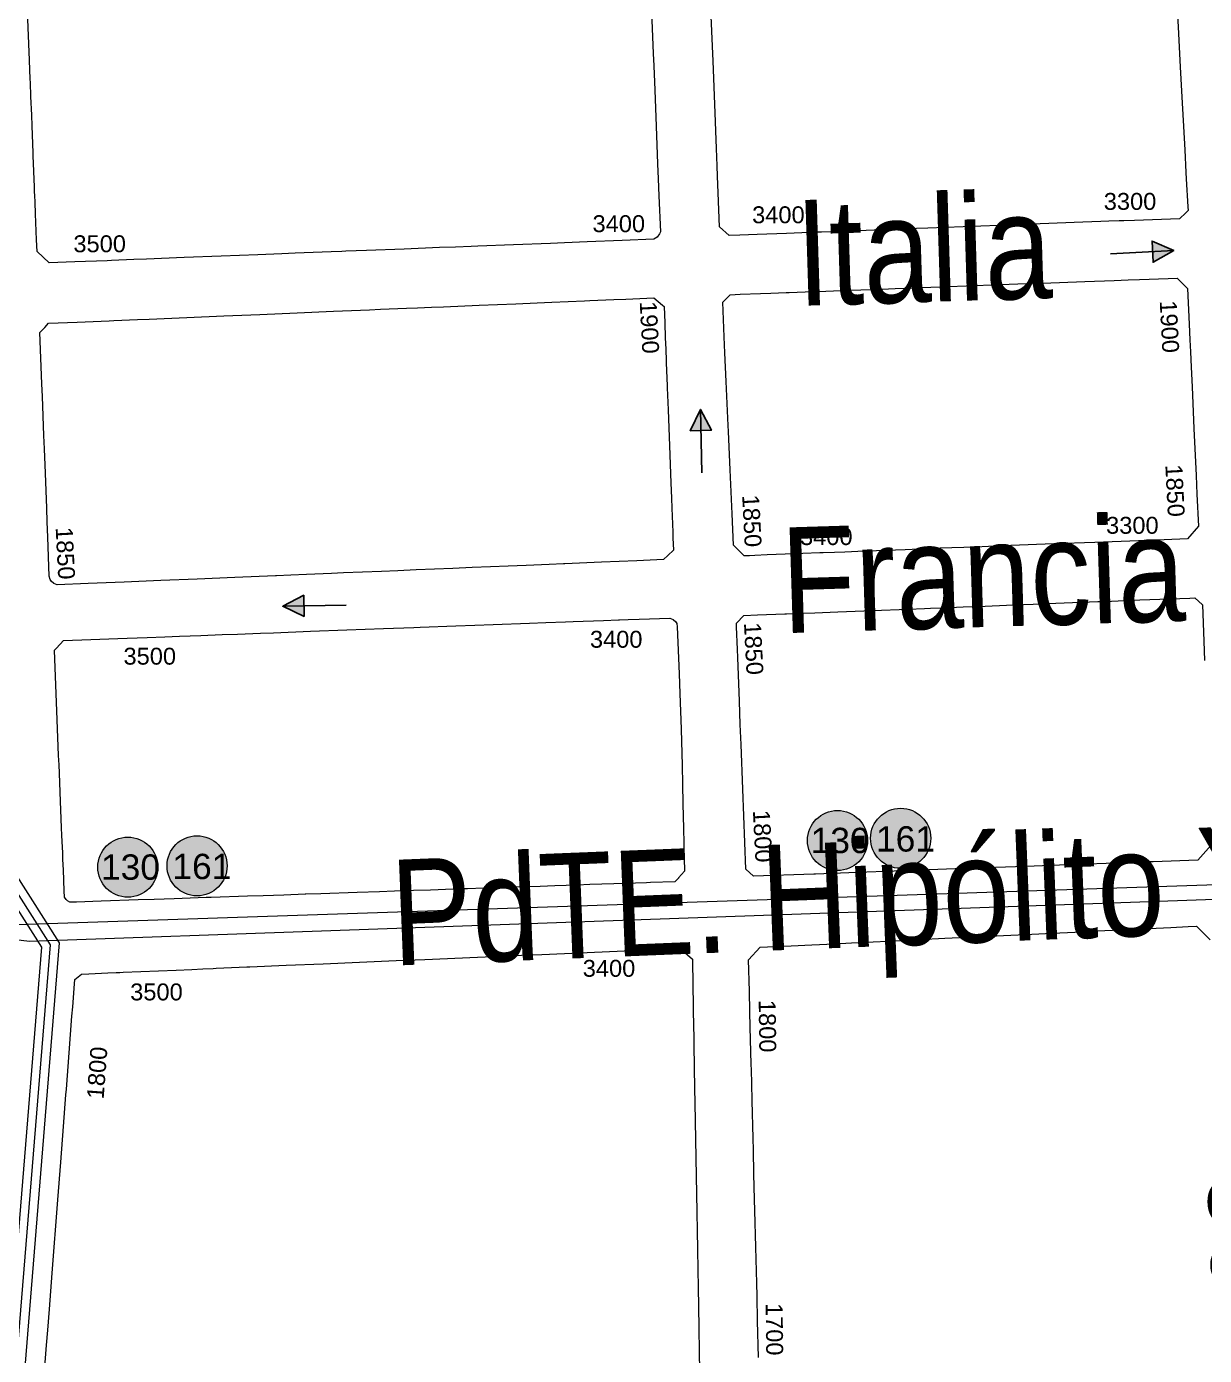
# Model space of a CAD drawing. Header units: millimetres. Extents: x 11558 to 23675, y 49449 to 61482.
# Drawn here: x 17084 to 17362.6, y 55278.3 to 55592.7 of the extents above; entities that cross this region are included whole.
import ezdxf

# ---------------------------------------------------------------- set-up
doc = ezdxf.new("R2010")
doc.units = ezdxf.units.MM
for name, color, linetype in [('0. plano base - nombres calles', 22, 'Continuous'), ('0. Plano Base - PLANO', 254, 'Continuous'), ('0. Plano base - sentido calles', 253, 'Continuous'), ('7. puesta en valor CC la lucila', 212, 'Continuous'), ('numeración', 7, 'Continuous')]:
    doc.layers.add(name, color=color, linetype=linetype)
for name, color, linetype, true_color in [('Linea 130 REGRESO', 7, 'Continuous', 0x7a5c00), ('Linea 161 ida', 7, 'Continuous', 0xd16b6b), ('Linea 314 IDA', 7, 'Continuous', 0x141414), ('Linea 41 Munro', 7, 'Continuous', 0xa3a300), ('Linea 93 IDA', 7, 'Continuous', 0x0f8a48)]:
    doc.layers.add(name, color=color, linetype=linetype, true_color=true_color)
doc.layers.get('7. puesta en valor CC la lucila').off()
doc.styles.get("Standard").update_dxf_attribs({"font": 'arial.ttf'})

# ---------------------------------------------------------------- blocks, each defined once
blk = doc.blocks.new('MANZANAS')
at = {"layer": '0. Plano Base - PLANO', "color": 0, "linetype": 'Continuous', "lineweight": 5}
for points in [[(5636927.9, 6178487.03), (5636929.88, 6178483.68), (5636934.75, 6178475.42), (5636939.77, 6178466.93), (5636944.73, 6178458.52), (5636947.43, 6178453.94), (5636948.21, 6178452.63), (5636951.6, 6178446.88), (5636952.02, 6178446.18), (5636951.8, 6178445.44), (5636951.11, 6178443.51), (5636941.87, 6178438.26), (5636939.69, 6178437.02), (5636938.68, 6178436.45), (5636936.57, 6178435.25), (5636934.95, 6178434.33), (5636931.2, 6178432.2), (5636922.45, 6178427.23), (5636913.87, 6178422.36), (5636899.32, 6178414.09), (5636894.63, 6178411.42), (5636885.06, 6178405.99), (5636877.44, 6178401.66), (5636876.31, 6178401.01), (5636873.41, 6178399.37), (5636870.26, 6178397.58), (5636864.18, 6178394.13), (5636860.62, 6178392.1), (5636858.42, 6178390.85), (5636855.46, 6178391.63), (5636851.46, 6178398.63), (5636849.49, 6178402.09), (5636848.3, 6178404.17), (5636846.28, 6178407.72), (5636841.04, 6178416.9), (5636836.03, 6178425.69), (5636830.72, 6178434.98)], [(5636815.61, 6178433.11), (5636819.71, 6178425.93), (5636822.65, 6178420.78), (5636824.09, 6178418.25), (5636826.95, 6178413.25), (5636831.16, 6178405.88), (5636835.59, 6178398.12), (5636837.35, 6178395.03), (5636839.35, 6178391.53), (5636843.58, 6178384.13), (5636843.64, 6178383.65), (5636843.5, 6178382.69), (5636843.03, 6178381.85), (5636836.5, 6178378.13), (5636829.34, 6178374.05), (5636824.63, 6178371.36), (5636821.75, 6178369.72), (5636814.18, 6178365.4), (5636806.8, 6178361.2), (5636805.49, 6178360.45), (5636802.21, 6178358.58), (5636798.94, 6178356.72), (5636791.69, 6178352.58), (5636783.93, 6178348.16), (5636779.7, 6178345.75), (5636778.85, 6178345.26), (5636776.65, 6178344), (5636769.29, 6178339.81), (5636766.51, 6178338.22), (5636761.6, 6178335.42), (5636754.04, 6178331.11), (5636746.4, 6178326.76), (5636738.65, 6178322.34), (5636736.06, 6178320.86), (5636731.46, 6178318.24), (5636730.56, 6178317.72), (5636723.92, 6178313.94), (5636718.67, 6178310.94), (5636714.87, 6178312.04), (5636713.5, 6178314.43), (5636710.47, 6178319.74), (5636710.31, 6178320.02), (5636709.24, 6178321.9), (5636708.96, 6178322.39), (5636708.89, 6178322.51), (5636708.49, 6178323.22), (5636707.66, 6178324.67), (5636707.3, 6178325.29), (5636703.66, 6178331.67), (5636703.28, 6178332.34), (5636700.14, 6178337.85), (5636698.89, 6178340.04), (5636696.68, 6178343.91), (5636695.03, 6178346.8), (5636694.65, 6178347.47), (5636692.43, 6178351.37), (5636686.68, 6178361.43)], [(5637026.17, 6178315.39), (5637024.94, 6178310.79), (5637015.77, 6178305.6), (5637014.92, 6178305.12), (5637006.06, 6178300.1), (5636998.23, 6178295.66), (5636989.45, 6178290.68), (5636975.02, 6178282.5), (5636964.25, 6178276.4), (5636953.08, 6178270.07), (5636946.23, 6178266.19), (5636945.89, 6178265.99), (5636933.46, 6178258.95), (5636931.05, 6178259.59), (5636921.66, 6178276.1), (5636916.47, 6178285.25), (5636914.12, 6178289.37), (5636911.39, 6178294.17), (5636906.27, 6178303.19), (5636905.33, 6178304.84), (5636902.67, 6178309.51), (5636902.23, 6178310.28), (5636902.94, 6178312.65), (5636905.77, 6178314.26), (5636911.38, 6178317.46), (5636911.77, 6178317.68), (5636913.89, 6178318.89), (5636915.09, 6178319.58), (5636917.56, 6178320.99), (5636922.31, 6178323.69), (5636929.44, 6178327.76), (5636936.73, 6178331.92), (5636940.13, 6178333.86), (5636941.39, 6178334.58), (5636944.06, 6178336.1), (5636948.1, 6178338.4), (5636951.17, 6178340.15), (5636958.43, 6178344.29), (5636964.5, 6178347.76), (5636967.13, 6178349.26), (5636975.77, 6178354.19), (5636977.19, 6178355), (5636979.94, 6178356.57), (5636984.4, 6178359.11), (5636986.48, 6178360.3), (5636994.69, 6178364.98), (5636995.72, 6178365.57), (5636998.09, 6178364.97), (5637002.35, 6178357.45), (5637004.61, 6178353.45)], [(5636987.01, 6178158.45), (5636982.82, 6178166.06), (5636980.02, 6178171.14), (5636978.5, 6178173.88), (5636974.41, 6178181.29), (5636970.19, 6178188.94), (5636968.94, 6178191.22), (5636966.02, 6178196.51), (5636963.3, 6178201.44), (5636961.92, 6178203.93), (5636957.65, 6178211.68), (5636955.69, 6178215.22), (5636954.16, 6178218), (5636953.49, 6178219.22), (5636949.23, 6178226.93), (5636947.44, 6178230.18), (5636945.11, 6178234.4), (5636941.55, 6178240.85), (5636942.59, 6178244.78), (5636947.17, 6178247.44), (5636948.95, 6178248.48), (5636953.17, 6178250.94), (5636957.81, 6178253.64), (5636961.26, 6178255.66), (5636964.12, 6178257.32), (5636965.73, 6178258.26), (5636968.64, 6178259.95), (5636969.51, 6178260.46), (5636973.26, 6178262.64), (5636975.14, 6178263.74), (5636980.37, 6178266.79), (5636987.94, 6178271.2), (5636995.39, 6178275.54), (5637002.45, 6178279.65), (5637006.98, 6178282.29), (5637010.13, 6178284.13), (5637017.71, 6178288.54), (5637026.67, 6178293.76), (5637030.18, 6178295.81), (5637031.86, 6178296.79), (5637036.23, 6178295.44)], [(5636838.21, 6178078.67), (5636836.21, 6178083.38), (5636834.82, 6178086.63), (5636832.85, 6178091.27), (5636829.51, 6178099.13), (5636822.69, 6178115.15), (5636819.2, 6178123.36), (5636815.87, 6178131.18), (5636812.95, 6178138.05), (5636812.41, 6178139.32), (5636809.05, 6178147.22), (5636805.62, 6178155.28), (5636804.78, 6178157.26), (5636802.64, 6178162.3), (5636802.23, 6178163.26), (5636803.06, 6178165.14), (5636804.51, 6178165.98), (5636808.47, 6178168.26), (5636810.13, 6178169.21), (5636810.92, 6178169.66), (5636811.62, 6178170.07), (5636822.44, 6178176.29), (5636825.68, 6178178.15), (5636827.95, 6178179.46), (5636830.03, 6178180.66), (5636830.66, 6178181.02), (5636836.96, 6178184.64), (5636837.61, 6178185.02), (5636845.04, 6178189.29), (5636852.63, 6178193.65), (5636860.12, 6178197.97), (5636867.62, 6178202.28), (5636873.49, 6178205.65), (5636875.08, 6178206.57), (5636882.74, 6178210.98), (5636890.52, 6178215.45), (5636894.82, 6178217.93), (5636897.55, 6178219.49), (5636905.29, 6178223.95), (5636913.02, 6178228.4), (5636920.21, 6178232.53), (5636925.77, 6178235.73), (5636925.85, 6178235.78), (5636925.95, 6178235.84), (5636929.65, 6178234.9), (5636929.88, 6178234.47), (5636937.59, 6178220.25), (5636938.09, 6178219.33), (5636939.75, 6178216.26), (5636941.41, 6178213.2), (5636941.88, 6178212.33), (5636944.24, 6178207.98), (5636945.86, 6178204.98), (5636949.99, 6178197.37), (5636954.12, 6178189.74), (5636958.17, 6178182.27), (5636960.33, 6178178.28), (5636962.33, 6178174.59), (5636964.73, 6178170.17), (5636966.62, 6178166.66), (5636971.2, 6178158.22), (5636973.98, 6178153.09), (5636976.03, 6178149.31)]]:
    blk.add_lwpolyline(points, dxfattribs=at)
for points in [[(5636897.64, 6178325.85), (5636896.55, 6178325.23), (5636893.11, 6178326.3), (5636889.39, 6178332.75), (5636884.19, 6178341.77), (5636879.67, 6178349.61), (5636878.96, 6178350.85), (5636873.75, 6178359.86), (5636870.36, 6178365.75), (5636868.47, 6178369.03), (5636864.35, 6178376.17), (5636865.12, 6178378.56), (5636867.17, 6178379.73), (5636871.34, 6178382.1), (5636873.47, 6178383.3), (5636876.63, 6178385.1), (5636877.26, 6178385.45), (5636882.21, 6178388.26), (5636884.78, 6178389.72), (5636889.45, 6178392.37), (5636891.98, 6178393.81), (5636896.33, 6178396.28), (5636899.07, 6178397.83), (5636906.39, 6178401.99), (5636913.65, 6178406.11), (5636920.72, 6178410.13), (5636924.33, 6178412.18), (5636927.63, 6178414.06), (5636929.43, 6178415.07), (5636938.09, 6178419.99), (5636944.15, 6178423.42), (5636947.03, 6178425.06), (5636949.38, 6178426.4), (5636955.25, 6178429.73), (5636957.12, 6178430.79), (5636958.92, 6178430.21), (5636959.79, 6178429.93), (5636960.44, 6178429.72), (5636964.65, 6178422.45), (5636966.53, 6178419.21), (5636967.96, 6178416.73), (5636969.78, 6178413.58), (5636972.12, 6178409.54), (5636977.05, 6178401.02), (5636982.61, 6178391.42), (5636984.84, 6178387.57), (5636988.64, 6178381.01), (5636988.65, 6178380.98), (5636987.77, 6178377.18), (5636982.94, 6178374.43), (5636977.66, 6178371.42), (5636968.69, 6178366.31), (5636960.25, 6178361.51), (5636951.38, 6178356.46), (5636949.44, 6178355.35), (5636944.13, 6178352.32), (5636936.86, 6178348.19), (5636929.64, 6178344.08), (5636921.74, 6178339.58), (5636921.26, 6178339.3), (5636917.24, 6178337.01), (5636915.15, 6178335.82), (5636912.8, 6178334.48), (5636912.11, 6178334.09), (5636908.62, 6178332.1), (5636904.99, 6178330.04), (5636901.23, 6178327.9), (5636898.7, 6178326.46)], [(5636755.48, 6178244.26), (5636754.63, 6178244.15), (5636753.8, 6178244.36), (5636753.43, 6178244.57), (5636752.84, 6178245.19), (5636748.29, 6178253.21), (5636746.51, 6178256.34), (5636744.89, 6178259.19), (5636740.81, 6178266.35), (5636737.96, 6178271.37), (5636736.38, 6178274.15), (5636731.81, 6178282.17), (5636730.34, 6178284.75), (5636724.32, 6178295.33), (5636724.75, 6178296.92), (5636725.1, 6178298.2), (5636731.02, 6178301.6), (5636737.53, 6178305.33), (5636738.53, 6178305.91), (5636743.37, 6178308.69), (5636745.79, 6178310.07), (5636753.48, 6178314.49), (5636761.08, 6178318.85), (5636768.53, 6178323.13), (5636776.14, 6178327.49), (5636783.62, 6178331.79), (5636791.01, 6178336.03), (5636793.29, 6178337.34), (5636798.64, 6178340.4), (5636800.85, 6178341.68), (5636803.79, 6178343.36), (5636806.22, 6178344.76), (5636813.57, 6178348.98), (5636821.07, 6178353.28), (5636825.47, 6178355.81), (5636828.47, 6178357.53), (5636835.18, 6178361.38), (5636836.29, 6178362.01), (5636841.21, 6178364.84), (5636843.66, 6178366.24), (5636849.44, 6178369.56), (5636852, 6178368.96), (5636852.53, 6178368.83), (5636854.42, 6178365.53), (5636856.17, 6178362.43), (5636857.51, 6178360.09), (5636860.26, 6178355.26), (5636860.69, 6178354.5), (5636862.03, 6178352.15), (5636864.61, 6178347.62), (5636868.85, 6178340.16), (5636873.18, 6178332.55), (5636874.97, 6178329.41), (5636876.13, 6178327.38), (5636878.95, 6178322.41), (5636879.62, 6178321.24), (5636881.06, 6178318.71), (5636880.46, 6178316.96), (5636880.01, 6178315.64), (5636874.56, 6178312.52), (5636867.3, 6178308.35), (5636859.73, 6178304.01), (5636859.47, 6178303.86), (5636856.51, 6178302.16), (5636851.8, 6178299.46), (5636848.1, 6178297.34), (5636844.44, 6178295.24), (5636840.71, 6178293.1), (5636836.73, 6178290.82), (5636829.23, 6178286.52), (5636825.41, 6178284.33), (5636822.05, 6178282.4), (5636814.3, 6178277.95), (5636811.79, 6178276.51), (5636806.71, 6178273.6), (5636803.43, 6178271.72), (5636800.53, 6178270.05), (5636800.28, 6178269.91), (5636791.97, 6178265.15), (5636784.24, 6178260.71), (5636776.79, 6178256.44), (5636769.21, 6178252.09), (5636761.85, 6178247.86)], [(5636794.15, 6178179.72), (5636792.78, 6178178.94), (5636792.1, 6178178.98), (5636791.66, 6178179.1), (5636791.08, 6178179.41), (5636790.32, 6178180.74), (5636787.87, 6178185.02), (5636786.66, 6178187.13), (5636785.87, 6178188.52), (5636784.53, 6178190.85), (5636783.77, 6178192.19), (5636782.93, 6178193.65), (5636778.7, 6178201.03), (5636776.49, 6178204.9), (5636775.5, 6178206.62), (5636774.39, 6178208.55), (5636770.19, 6178215.9), (5636762, 6178230.19), (5636762.19, 6178230.85), (5636762.89, 6178233.24), (5636768.52, 6178236.43), (5636774.08, 6178239.58), (5636775.99, 6178240.67), (5636780.08, 6178242.99), (5636783.7, 6178245.04), (5636786.72, 6178246.76), (5636791.11, 6178249.25), (5636795.55, 6178251.77), (5636798.72, 6178253.57), (5636803.44, 6178256.25), (5636806.07, 6178257.74), (5636813.72, 6178262.08), (5636821.2, 6178266.33), (5636828.75, 6178270.61), (5636835.03, 6178274.17), (5636836.3, 6178274.89), (5636843.62, 6178279.05), (5636847.58, 6178281.3), (5636851.3, 6178283.41), (5636858.79, 6178287.65), (5636862.15, 6178289.56), (5636866.22, 6178291.87), (5636867.8, 6178292.77), (5636874.07, 6178296.33), (5636877.14, 6178298.07), (5636877.34, 6178298.18), (5636879.15, 6178299.21), (5636881.37, 6178300.47), (5636887.75, 6178304.06), (5636888.58, 6178304.17), (5636889.38, 6178303.94), (5636889.73, 6178303.7), (5636890.24, 6178303.03), (5636895.76, 6178293.33), (5636898.04, 6178289.33), (5636902.24, 6178281.95), (5636906.39, 6178274.4), (5636908.48, 6178270.58), (5636910.74, 6178266.46), (5636912.14, 6178263.92), (5636913.53, 6178261.38), (5636915.2, 6178258.34), (5636915.7, 6178257.43), (5636916.94, 6178255.17), (5636918.42, 6178252.48), (5636917.89, 6178250.5), (5636917.86, 6178250.39), (5636917.75, 6178249.98), (5636917.55, 6178249.23), (5636912.49, 6178246.37), (5636911.7, 6178245.93), (5636904.96, 6178242.13), (5636900.03, 6178239.36), (5636897.43, 6178237.89), (5636892.78, 6178235.27), (5636889.76, 6178233.57), (5636882.42, 6178229.44), (5636881.59, 6178228.97), (5636878.11, 6178227.01), (5636874.77, 6178225.13), (5636873.67, 6178224.51), (5636871.83, 6178223.47), (5636867.16, 6178220.84), (5636863.66, 6178218.87), (5636859.72, 6178216.65), (5636856.6, 6178214.89), (5636851.99, 6178212.29), (5636844.55, 6178208.1), (5636841.44, 6178206.35), (5636841.31, 6178206.28), (5636836.88, 6178203.79), (5636832.65, 6178201.4), (5636829.37, 6178199.55), (5636821.93, 6178195.36), (5636820.86, 6178194.76), (5636814.27, 6178191.05), (5636810.14, 6178188.72), (5636806.88, 6178186.89), (5636799.23, 6178182.58)]]:
    blk.add_lwpolyline(points, close=True, dxfattribs=at)
blk = doc.blocks.new('130 vuelta')
at = {"layer": 'Linea 130 REGRESO', "lineweight": 211, "true_color": 0xededed}
h = blk.add_hatch(color=7, dxfattribs=at)
h.dxf.hatch_style = 1
edge = h.paths.add_edge_path()
edge.add_arc((0, 0), 7.11, 0, 360)
at = {"layer": 'Linea 130 REGRESO', "lineweight": 9}
blk.add_circle((0, 0), 7.11, dxfattribs=at)
at = {"layer": 'Linea 130 REGRESO', "lineweight": 211, "insert": (-6.36, 3.02), "char_height": 6, "attachment_point": 1}
blk.add_mtext_dynamic_manual_height_columns('130', width=7.0238, gutter_width=12.5, heights=[0], dxfattribs=at)
blk = doc.blocks.new('161 ida')
at = {"layer": 'Linea 161 ida', "lineweight": 211, "true_color": 0xededed}
h = blk.add_hatch(color=7, dxfattribs=at)
h.dxf.hatch_style = 1
edge = h.paths.add_edge_path()
edge.add_arc((0, 0), 7.11, 0, 360)
at = {"layer": 'Linea 161 ida', "lineweight": 9}
blk.add_circle((0, 0), 7.11, dxfattribs=at)
at = {"layer": 'Linea 161 ida', "lineweight": 15, "insert": (-5.85, 2.85), "char_height": 6, "attachment_point": 1}
blk.add_mtext_dynamic_manual_height_columns('161', width=16.4579, gutter_width=12.5, heights=[0], dxfattribs=at)

msp = doc.modelspace()

# ---------------------------------------------------------------- hatches: boundary and pattern name
at = {"layer": '0. Plano base - sentido calles', "linetype": 'Continuous', "lineweight": 25, "ltscale": 2, "true_color": 0x1a1a1a}
h = msp.add_hatch(color=250, dxfattribs=at)
h.dxf.hatch_style = 1
h.paths.add_polyline_path([(17355.37, 55539.73), (17350.26, 55541.99), (17350.38, 55539.49)])
h.paths.add_polyline_path([(17355.37, 55539.73), (17350.38, 55539.49), (17350.5, 55536.99)])
h = msp.add_hatch(color=250, dxfattribs=at)
h.dxf.hatch_style = 1
h.paths.add_polyline_path([(17243.38, 55502.15), (17241, 55497.09), (17243.5, 55497.15)])
h.paths.add_polyline_path([(17243.38, 55502.15), (17243.5, 55497.15), (17246, 55497.22)])
h = msp.add_hatch(color=250, dxfattribs=at)
h.dxf.hatch_style = 1
h.paths.add_polyline_path([(17144.59, 55455.57), (17149.64, 55453.16), (17149.59, 55455.66)])
h.paths.add_polyline_path([(17144.59, 55455.57), (17149.59, 55455.66), (17149.55, 55458.16)])

# ---------------------------------------------------------------- linework, layer by layer
at = {"layer": '0. Plano base - sentido calles', "color": 250, "linetype": 'Continuous', "lineweight": 25, "ltscale": 2, "true_color": 0x1a1a1a}
for points in [[(17340.39, 55539), (17355.37, 55539.73), (17350.5, 55536.99), (17350.26, 55541.99), (17355.37, 55539.73)], [(17243.76, 55487.16), (17243.38, 55502.15), (17246, 55497.22), (17241, 55497.09), (17243.38, 55502.15)], [(17159.59, 55455.82), (17144.59, 55455.57), (17149.55, 55458.16), (17149.64, 55453.16), (17144.59, 55455.57)]]:
    msp.add_lwpolyline(points, dxfattribs=at)
at = {"layer": 'Linea 130 REGRESO', "lineweight": 15}
msp.add_lwpolyline([(18621.89, 55435.53), (18209.58, 55421.21), (17646.36, 55399.29), (17623.17, 55398.27), (17081.91, 55380.14), (16996.68, 55514.27), (16946.49, 55591.19), (16897.41, 55666.29), (16873.68, 55723.38), (16834.77, 55820.04), (16772.42, 55963.61), (16766.11, 56071.52)], dxfattribs=at)
at = {"layer": 'Linea 161 ida', "lineweight": 15}
msp.add_lwpolyline([(16504.39, 55350.09), (16762.29, 55364.74), (17062.45, 55378.79), (17084.77, 55376.27), (17515.13, 55391.58), (17623.42, 55395.64), (17645.71, 55395.3), (18184.43, 55416.85), (18538.83, 55429.74), (18802.47, 55440.6), (19084.4, 55452.47), (19289.36, 55464.37), (19421.19, 55470.36), (19715.9, 55482.59), (20019.37, 55493.89), (20327.97, 55507.15)], dxfattribs=at)
at = {"layer": 'Linea 314 IDA', "lineweight": 15}
msp.add_lwpolyline([(19678.64, 54758.26), (17014.41, 54690.91), (17016.09, 54700.89), (17030.3, 54810.59), (17060.69, 55024), (17066.08, 55096.96), (17073.31, 55199.76), (17087.6, 55374.92), (16998.36, 55515.36), (16948.17, 55592.28), (16899.18, 55667.23), (16875.53, 55724.13), (16836.61, 55820.81), (16774.39, 55964.08), (16768.11, 56071.64), (16762.32, 56163.65), (16754.13, 56294.73), (16742.89, 56384.99), (16730.61, 56482.19), (16683.93, 56845.49), (16636.62, 57213.81), (16606.32, 57461.78)], dxfattribs=at)
at = {"layer": 'Linea 41 Munro', "lineweight": 15}
msp.add_lwpolyline([(16772.1, 56071.88), (16778.34, 55965.03), (16840.3, 55822.35), (16879.23, 55725.65), (16902.73, 55669.11), (16951.52, 55594.47), (17001.73, 55517.52), (17091.69, 55375.93), (17077.3, 55199.46), (17070.07, 55096.67), (17064.67, 55023.57), (17034.27, 54810.05), (17020.05, 54700.3), (16999.78, 54579.91), (16982.08, 54464.72), (16967.25, 54350.86), (17021.37, 54145.26)], dxfattribs=at)
at = {"layer": 'Linea 93 IDA', "lineweight": 15}
msp.add_lwpolyline([(17019.44, 54144.73), (16965.22, 54350.73), (16980.1, 54465), (16997.81, 54580.22), (17018.07, 54700.59), (17032.28, 54810.32), (17062.68, 55023.79), (17068.08, 55096.81), (17075.3, 55199.61), (17089.65, 55375.42), (17000.05, 55516.44), (16949.84, 55593.37), (16900.96, 55668.17), (16877.38, 55724.89), (16838.46, 55821.58), (16776.37, 55964.56), (16770.11, 56071.76)], dxfattribs=at)

# ---------------------------------------------------------------- block references
at = {"layer": '0. Plano Base - PLANO', "color": 28, "lineweight": 5, "true_color": 0x0d0d0d, "rotation": 332.5463477508169}
msp.add_blockref('MANZANAS', (-7833237.48, -2828296.13), dxfattribs=at)
at = {"layer": '7. puesta en valor CC la lucila', "color": 250, "lineweight": 30, "rotation": 332.5463477508169}
msp.add_blockref('MANZANAS', (-7833237.48, -2828296.13), dxfattribs=at)
at = {"layer": 'Linea 130 REGRESO', "lineweight": 15}
for p in [(17275.82, 55400.12), (17107.93, 55393.82)]:
    msp.add_blockref('130 vuelta', p, dxfattribs=at)
at = {"layer": 'Linea 161 ida', "lineweight": 15}
for p in [(17290.77, 55400.66), (17124.31, 55394.14)]:
    msp.add_blockref('161 ida', p, dxfattribs=at)

# ---------------------------------------------------------------- texts
at = {"layer": '0. plano base - nombres calles', "color": 250, "lineweight": 15, "true_color": 0x1a1a1a, "char_height": 25, "attachment_point": 1}
for s, insert, rotation in [('{\\fArial Narrow|b0|i0|c0|p34;Italia}', (17265.59, 55551.63), 1.778), ('{\\fArial Narrow|b0|i0|c0|p34;Francia}', (17262.14, 55474.16), 1.778), ('{\\fArial Narrow|b0|i0|c0|p34;PdTE. Hipólito Yrigoyen}', (17169.72, 55395.5), 2.2794), ('{\\fArial Narrow|b0|i0|c0|p34;Estanislao de Campo}', (17368.95, 55050.01), 92.3934)]:
    msp.add_mtext_dynamic_manual_height_columns(s, width=329.255, gutter_width=12.5, heights=[0], dxfattribs=dict(at, insert=insert, rotation=rotation))
at = {"layer": 'numeración', "color": 251, "true_color": 0x606162, "char_height": 4, "attachment_point": 1}
for s, insert in [('3300', (17338.82, 55553.38)), ('3400', (17255.63, 55550.21)), ('3400', (17217.87, 55548.1)), ('3500', (17095.06, 55543.35)), ('3300', (17339.37, 55476.72)), ('3400', (17266.96, 55474.05)), ('3400', (17217.26, 55449.75)), ('3500', (17106.91, 55445.75)), ('3400', (17215.56, 55371.88)), ('3500', (17108.49, 55366.29))]:
    msp.add_mtext_dynamic_manual_height_columns(s, width=16.0314, gutter_width=12.5, heights=[0], dxfattribs=dict(at, insert=insert))
for s, insert, rotation in [('1900', (17233.03, 55527.86), 272.9402), ('1900', (17356.05, 55528.04), 272.9402), ('1850', (17357.37, 55489.24), 272.9402), ('1850', (17257.26, 55482.07), 272.9402), ('1850', (17094.85, 55474.42), 272.9402), ('1850', (17257.69, 55451.84), 272.9402), ('1800', (17259.8, 55407.45), 272.9402), ('1800', (17261.19, 55362.43), 270.67), ('1800', (17098.21, 55339.09), 85.7556), ('1700', (17262.83, 55290.71), 270.67)]:
    msp.add_mtext_dynamic_manual_height_columns(s, width=16.0314, gutter_width=12.5, heights=[0], dxfattribs=dict(at, insert=insert, rotation=rotation))

doc.saveas('drawing.dxf')
